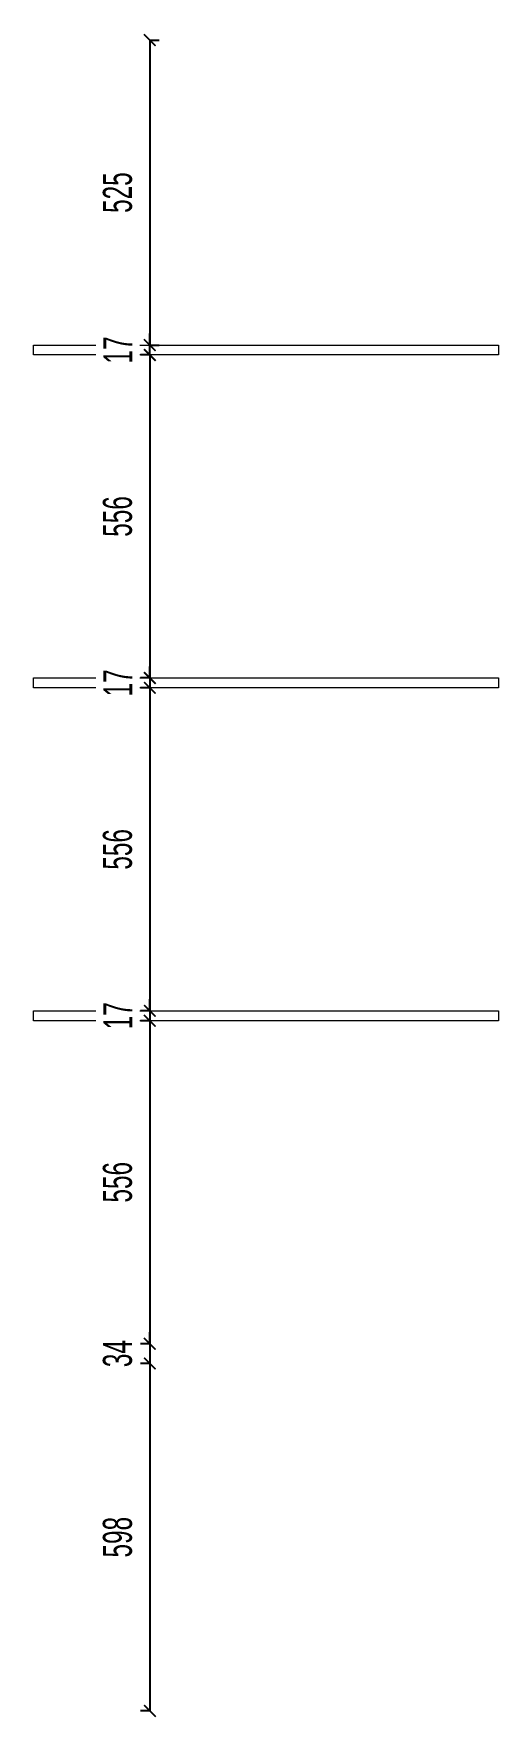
# Model space of a CAD drawing. Header units: millimetres. Extents: x 0 to 800, y -11 to 2887.
import ezdxf

# ---------------------------------------------------------------- set-up
doc = ezdxf.new("R2010")
doc.units = ezdxf.units.MM
doc.header["$MEASUREMENT"] = 0
doc.header["$PDMODE"] = 3
doc.layers.get('0').update_dxf_attribs({"lineweight": 0})
doc.layers.get('Defpoints').update_dxf_attribs({"color": 5})
doc.layers.add('LH-DIM', color=8, linetype='Continuous', lineweight=0)
doc.styles.add('DIM', font='arial.ttf', dxfattribs={"width": 0.6})
doc.dimstyles.new('d20', dxfattribs={"dimscale": 20, "dimtxt": 2.5, "dimasz": 1, "dimexe": 0.8, "dimexo": 3, "dimgap": 1.5, "dimtad": 1, "dimdec": 0, "dimdsep": 46, "dimtxsty": 'DIM', "dimblk": 'ARCHTICK', "dimcen": 0, "dimclrd": 8, "dimclre": 256, "dimclrt": 3, "dimadec": 1, "dimazin": 2, "dimtfac": 1, "dimtdec": 0, "dimtix": 1, "dimtmove": 2, "dimatfit": 2, "dimfxl": 5.5, "dimfxlon": 1, "dimtfill": 1, "dimtolj": 1, "dimtzin": 0, "dimarcsym": 0})

# ---------------------------------------------------------------- blocks, each defined once
blk = doc.blocks.new('_ArchTick')
at = {"color": 0, "linetype": 'ByBlock', "const_width": 0.15}
blk.add_lwpolyline([(-0.5, -0.5), (0.5, 0.5)], dxfattribs=at)
blk = doc.blocks.new('*D17')
at = {"layer": 'Defpoints', "color": 0, "transparency": 16777216}
for p in [(200, 2876), (200, 2351), (200, 2351)]:
    blk.add_point(p, dxfattribs=at)
at = {"layer": 'LH-DIM', "lineweight": -2, "transparency": 16777216}
for p, q in [((200, 2876), (216, 2876)), ((200, 2351), (216, 2351))]:
    blk.add_line(p, q, dxfattribs=at)
at = {"layer": 'LH-DIM', "color": 8, "lineweight": -2, "transparency": 16777216}
blk.add_line((200, 2876), (200, 2351), dxfattribs=at)
at = {"layer": 'LH-DIM', "color": 8, "lineweight": -2, "transparency": 16777216, "xscale": 20, "yscale": 20, "zscale": 20}
for p, rotation in [((200, 2876), 90), ((200, 2351), 270)]:
    blk.add_blockref('_ArchTick', p, dxfattribs=dict(at, rotation=rotation))
at = {"layer": 'LH-DIM', "color": 3, "transparency": 16777216, "insert": (144.5, 2613.5), "char_height": 50, "attachment_point": 5, "rotation": 90, "style": 'DIM', "bg_fill": 3, "box_fill_scale": 1.25, "bg_fill_color": 256, "bg_fill_true_color": 13158600, "bg_fill_transparency": 0}
blk.add_mtext('\\A1;525', dxfattribs=at)
blk = doc.blocks.new('*D21')
at = {"layer": 'Defpoints', "color": 0, "transparency": 16777216}
for p in [(200, 598), (200, 0), (200, 0)]:
    blk.add_point(p, dxfattribs=at)
at = {"layer": 'LH-DIM', "lineweight": -2, "transparency": 16777216}
for p, q in [((200, 598), (184, 598)), ((200, 0), (184, 0))]:
    blk.add_line(p, q, dxfattribs=at)
at = {"layer": 'LH-DIM', "color": 8, "lineweight": -2, "transparency": 16777216}
blk.add_line((200, 598), (200, 0), dxfattribs=at)
at = {"layer": 'LH-DIM', "color": 8, "lineweight": -2, "transparency": 16777216, "xscale": 20, "yscale": 20, "zscale": 20}
for p, rotation in [((200, 598), 90), ((200, 0), 270)]:
    blk.add_blockref('_ArchTick', p, dxfattribs=dict(at, rotation=rotation))
at = {"layer": 'LH-DIM', "color": 3, "transparency": 16777216, "insert": (144.5, 299), "char_height": 50, "attachment_point": 5, "rotation": 90, "style": 'DIM', "bg_fill": 3, "box_fill_scale": 1.25, "bg_fill_color": 256, "bg_fill_true_color": 13158600, "bg_fill_transparency": 0}
blk.add_mtext('\\A1;598', dxfattribs=at)
blk = doc.blocks.new('*D22')
at = {"layer": 'Defpoints', "color": 0, "transparency": 16777216}
for p in [(200, 632), (200, 598), (200, 598)]:
    blk.add_point(p, dxfattribs=at)
at = {"layer": 'LH-DIM', "color": 8, "lineweight": -2, "transparency": 16777216}
for p, q in [((200, 632), (200, 652)), ((200, 632), (200, 598)), ((200, 598), (200, 578))]:
    blk.add_line(p, q, dxfattribs=at)
at = {"layer": 'LH-DIM', "lineweight": -2, "transparency": 16777216}
for p, q in [((200, 632), (184, 632)), ((200, 598), (184, 598))]:
    blk.add_line(p, q, dxfattribs=at)
at = {"layer": 'LH-DIM', "color": 8, "lineweight": -2, "transparency": 16777216, "xscale": 20, "yscale": 20, "zscale": 20}
for p, rotation in [((200, 632), 270), ((200, 598), 90)]:
    blk.add_blockref('_ArchTick', p, dxfattribs=dict(at, rotation=rotation))
at = {"layer": 'LH-DIM', "color": 3, "transparency": 16777216, "insert": (144.5, 615), "char_height": 50, "attachment_point": 5, "rotation": 90, "style": 'DIM', "bg_fill": 3, "box_fill_scale": 1.25, "bg_fill_color": 256, "bg_fill_true_color": 13158600, "bg_fill_transparency": 0}
blk.add_mtext('\\A1;34', dxfattribs=at)
blk = doc.blocks.new('*D23')
at = {"layer": 'Defpoints', "color": 0, "transparency": 16777216}
for p in [(200, 1188), (200, 632), (200, 632)]:
    blk.add_point(p, dxfattribs=at)
at = {"layer": 'LH-DIM', "lineweight": -2, "transparency": 16777216}
for p, q in [((200, 1188), (184, 1188)), ((200, 632), (184, 632))]:
    blk.add_line(p, q, dxfattribs=at)
at = {"layer": 'LH-DIM', "color": 8, "lineweight": -2, "transparency": 16777216}
blk.add_line((200, 1188), (200, 632), dxfattribs=at)
at = {"layer": 'LH-DIM', "color": 8, "lineweight": -2, "transparency": 16777216, "xscale": 20, "yscale": 20, "zscale": 20}
for p, rotation in [((200, 1188), 90), ((200, 632), 270)]:
    blk.add_blockref('_ArchTick', p, dxfattribs=dict(at, rotation=rotation))
at = {"layer": 'LH-DIM', "color": 3, "transparency": 16777216, "insert": (144.5, 910), "char_height": 50, "attachment_point": 5, "rotation": 90, "style": 'DIM', "bg_fill": 3, "box_fill_scale": 1.25, "bg_fill_color": 256, "bg_fill_true_color": 13158600, "bg_fill_transparency": 0}
blk.add_mtext('\\A1;556', dxfattribs=at)
blk = doc.blocks.new('*D24')
at = {"layer": 'Defpoints', "color": 0, "transparency": 16777216}
for p in [(200, 1205), (200, 1188), (200, 1188)]:
    blk.add_point(p, dxfattribs=at)
at = {"layer": 'LH-DIM', "color": 8, "lineweight": -2, "transparency": 16777216}
for p, q in [((200, 1205), (200, 1225)), ((200, 1205), (200, 1188)), ((200, 1188), (200, 1168))]:
    blk.add_line(p, q, dxfattribs=at)
at = {"layer": 'LH-DIM', "lineweight": -2, "transparency": 16777216}
for p, q in [((200, 1205), (184, 1205)), ((200, 1188), (184, 1188))]:
    blk.add_line(p, q, dxfattribs=at)
at = {"layer": 'LH-DIM', "color": 8, "lineweight": -2, "transparency": 16777216, "xscale": 20, "yscale": 20, "zscale": 20}
for p, rotation in [((200, 1205), 270), ((200, 1188), 90)]:
    blk.add_blockref('_ArchTick', p, dxfattribs=dict(at, rotation=rotation))
at = {"layer": 'LH-DIM', "color": 3, "transparency": 16777216, "insert": (144.9, 1196.5), "char_height": 50, "attachment_point": 5, "rotation": 90, "style": 'DIM', "bg_fill": 3, "box_fill_scale": 1.25, "bg_fill_color": 256, "bg_fill_true_color": 13158600, "bg_fill_transparency": 0}
blk.add_mtext('\\A1;17', dxfattribs=at)
blk = doc.blocks.new('*D25')
at = {"layer": 'Defpoints', "color": 0, "transparency": 16777216}
for p in [(200, 1761), (200, 1205), (200, 1205)]:
    blk.add_point(p, dxfattribs=at)
at = {"layer": 'LH-DIM', "lineweight": -2, "transparency": 16777216}
for p, q in [((200, 1761), (184, 1761)), ((200, 1205), (184, 1205))]:
    blk.add_line(p, q, dxfattribs=at)
at = {"layer": 'LH-DIM', "color": 8, "lineweight": -2, "transparency": 16777216}
blk.add_line((200, 1761), (200, 1205), dxfattribs=at)
at = {"layer": 'LH-DIM', "color": 8, "lineweight": -2, "transparency": 16777216, "xscale": 20, "yscale": 20, "zscale": 20}
for p, rotation in [((200, 1761), 90), ((200, 1205), 270)]:
    blk.add_blockref('_ArchTick', p, dxfattribs=dict(at, rotation=rotation))
at = {"layer": 'LH-DIM', "color": 3, "transparency": 16777216, "insert": (144.5, 1483), "char_height": 50, "attachment_point": 5, "rotation": 90, "style": 'DIM', "bg_fill": 3, "box_fill_scale": 1.25, "bg_fill_color": 256, "bg_fill_true_color": 13158600, "bg_fill_transparency": 0}
blk.add_mtext('\\A1;556', dxfattribs=at)
blk = doc.blocks.new('*D26')
at = {"layer": 'Defpoints', "color": 0, "transparency": 16777216}
for p in [(200, 1778), (200, 1761), (200, 1761)]:
    blk.add_point(p, dxfattribs=at)
at = {"layer": 'LH-DIM', "color": 8, "lineweight": -2, "transparency": 16777216}
for p, q in [((200, 1778), (200, 1798)), ((200, 1778), (200, 1761)), ((200, 1761), (200, 1741))]:
    blk.add_line(p, q, dxfattribs=at)
at = {"layer": 'LH-DIM', "lineweight": -2, "transparency": 16777216}
for p, q in [((200, 1778), (184, 1778)), ((200, 1761), (184, 1761))]:
    blk.add_line(p, q, dxfattribs=at)
at = {"layer": 'LH-DIM', "color": 8, "lineweight": -2, "transparency": 16777216, "xscale": 20, "yscale": 20, "zscale": 20}
for p, rotation in [((200, 1778), 270), ((200, 1761), 90)]:
    blk.add_blockref('_ArchTick', p, dxfattribs=dict(at, rotation=rotation))
at = {"layer": 'LH-DIM', "color": 3, "transparency": 16777216, "insert": (144.9, 1769.5), "char_height": 50, "attachment_point": 5, "rotation": 90, "style": 'DIM', "bg_fill": 3, "box_fill_scale": 1.25, "bg_fill_color": 256, "bg_fill_true_color": 13158600, "bg_fill_transparency": 0}
blk.add_mtext('\\A1;17', dxfattribs=at)
blk = doc.blocks.new('*D27')
at = {"layer": 'Defpoints', "color": 0, "transparency": 16777216}
for p in [(200, 2334), (200, 1778), (200, 1778)]:
    blk.add_point(p, dxfattribs=at)
at = {"layer": 'LH-DIM', "lineweight": -2, "transparency": 16777216}
for p, q in [((200, 2334), (184, 2334)), ((200, 1778), (184, 1778))]:
    blk.add_line(p, q, dxfattribs=at)
at = {"layer": 'LH-DIM', "color": 8, "lineweight": -2, "transparency": 16777216}
blk.add_line((200, 2334), (200, 1778), dxfattribs=at)
at = {"layer": 'LH-DIM', "color": 8, "lineweight": -2, "transparency": 16777216, "xscale": 20, "yscale": 20, "zscale": 20}
for p, rotation in [((200, 2334), 90), ((200, 1778), 270)]:
    blk.add_blockref('_ArchTick', p, dxfattribs=dict(at, rotation=rotation))
at = {"layer": 'LH-DIM', "color": 3, "transparency": 16777216, "insert": (144.5, 2056), "char_height": 50, "attachment_point": 5, "rotation": 90, "style": 'DIM', "bg_fill": 3, "box_fill_scale": 1.25, "bg_fill_color": 256, "bg_fill_true_color": 13158600, "bg_fill_transparency": 0}
blk.add_mtext('\\A1;556', dxfattribs=at)
blk = doc.blocks.new('*D28')
at = {"layer": 'Defpoints', "color": 0, "transparency": 16777216}
for p in [(200, 2351), (200, 2351), (200, 2334)]:
    blk.add_point(p, dxfattribs=at)
at = {"layer": 'LH-DIM', "color": 8, "lineweight": -2, "transparency": 16777216}
for p, q in [((200, 2351), (200, 2371)), ((200, 2334), (200, 2351)), ((200, 2334), (200, 2314))]:
    blk.add_line(p, q, dxfattribs=at)
at = {"layer": 'LH-DIM', "lineweight": -2, "transparency": 16777216}
for p, q in [((200, 2351), (216, 2351)), ((200, 2334), (184, 2334))]:
    blk.add_line(p, q, dxfattribs=at)
at = {"layer": 'LH-DIM', "color": 8, "lineweight": -2, "transparency": 16777216, "xscale": 20, "yscale": 20, "zscale": 20}
for p, rotation in [((200, 2351), 270), ((200, 2334), 90)]:
    blk.add_blockref('_ArchTick', p, dxfattribs=dict(at, rotation=rotation))
at = {"layer": 'LH-DIM', "color": 3, "transparency": 16777216, "insert": (144.9, 2342.5), "char_height": 50, "attachment_point": 5, "rotation": 90, "style": 'DIM', "bg_fill": 3, "box_fill_scale": 1.25, "bg_fill_color": 256, "bg_fill_true_color": 13158600, "bg_fill_transparency": 0}
blk.add_mtext('\\A1;17', dxfattribs=at)

msp = doc.modelspace()

# ---------------------------------------------------------------- linework, layer by layer
at = {"ltscale": 5, "elevation": 0}
for points in [[(0, 2351), (800, 2351), (800, 2334), (0, 2334)], [(0, 1778), (800, 1778), (800, 1761), (0, 1761)], [(0, 1205), (800, 1205), (800, 1188), (0, 1188)]]:
    msp.add_lwpolyline(points, close=True, dxfattribs=at)

# ---------------------------------------------------------------- dimensions: what is measured, and where the dimension line sits
at = {"layer": 'LH-DIM'}
dim = msp.add_linear_dim(base=(200, 0), p1=(200, 598), p2=(200, 0), angle=90, dimstyle='d20', dxfattribs=at)
dim.commit()
dim.dimension.update_dxf_attribs({"geometry": '*D21', "text_midpoint": (144.5, 299)})

# ---------------------------------------------------------------- next in the draw order: dimensions: what is measured, and where the dimension line sits
for base, p1, p2, picture, middle in [((200, 2351), (200, 2876), (200, 2351), '*D17', (144.5, 2613.5)), ((200, 598), (200, 632), (200, 598), '*D22', (144.5, 615))]:
    dim = msp.add_linear_dim(base=base, p1=p1, p2=p2, angle=90, dimstyle='d20', dxfattribs=at)
    dim.commit()
    dim.dimension.update_dxf_attribs({"geometry": picture, "text_midpoint": middle})

# ---------------------------------------------------------------- next in the draw order: dimensions: what is measured, and where the dimension line sits
dim = msp.add_linear_dim(base=(200, 632), p1=(200, 1188), p2=(200, 632), angle=90, dimstyle='d20', dxfattribs=at)
dim.commit()
dim.dimension.update_dxf_attribs({"geometry": '*D23', "text_midpoint": (144.5, 910)})

# ---------------------------------------------------------------- next in the draw order: dimensions: what is measured, and where the dimension line sits
dim = msp.add_linear_dim(base=(200, 1188), p1=(200, 1205), p2=(200, 1188), angle=90, dimstyle='d20', dxfattribs=at)
dim.commit()
dim.dimension.update_dxf_attribs({"geometry": '*D24', "text_midpoint": (144.9, 1196.5)})

# ---------------------------------------------------------------- next in the draw order: dimensions: what is measured, and where the dimension line sits
dim = msp.add_linear_dim(base=(200, 1205), p1=(200, 1761), p2=(200, 1205), angle=90, dimstyle='d20', dxfattribs=at)
dim.commit()
dim.dimension.update_dxf_attribs({"geometry": '*D25', "text_midpoint": (144.5, 1483)})

# ---------------------------------------------------------------- next in the draw order: dimensions: what is measured, and where the dimension line sits
dim = msp.add_linear_dim(base=(200, 1761), p1=(200, 1778), p2=(200, 1761), angle=90, dimstyle='d20', dxfattribs=at)
dim.commit()
dim.dimension.update_dxf_attribs({"geometry": '*D26', "text_midpoint": (144.9, 1769.5)})

# ---------------------------------------------------------------- next in the draw order: dimensions: what is measured, and where the dimension line sits
dim = msp.add_linear_dim(base=(200, 1778), p1=(200, 2334), p2=(200, 1778), angle=90, dimstyle='d20', dxfattribs=at)
dim.commit()
dim.dimension.update_dxf_attribs({"geometry": '*D27', "text_midpoint": (144.5, 2056)})

# ---------------------------------------------------------------- next in the draw order: dimensions: what is measured, and where the dimension line sits
dim = msp.add_linear_dim(base=(200, 2351), p1=(200, 2334), p2=(200, 2351), angle=90, dimstyle='d20', dxfattribs=at)
dim.commit()
dim.dimension.update_dxf_attribs({"geometry": '*D28', "text_midpoint": (144.9, 2342.5)})

doc.saveas('drawing.dxf')
